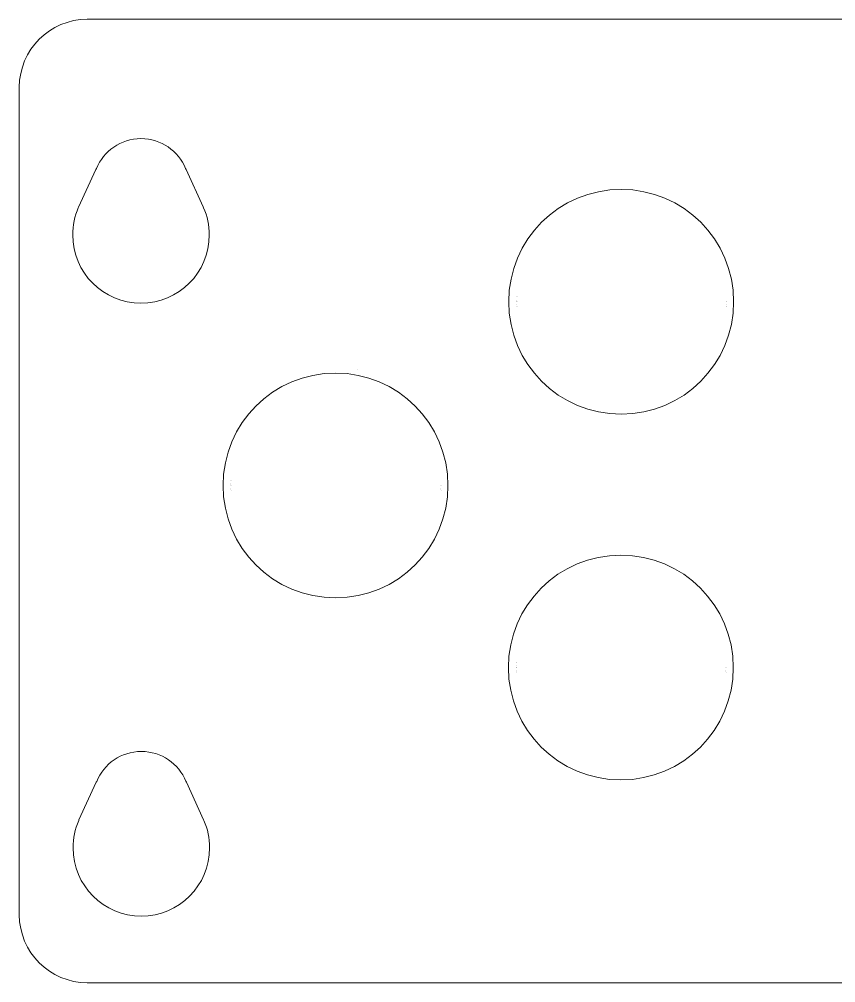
# Model space of a CAD drawing. Header units: inches. Extents: x 6 to 124, y -65 to -5.
# Drawn here: x 6 to 56.9, y -65.1 to -5.1 of the extents above; entities that cross this region are included whole.
import ezdxf

# ---------------------------------------------------------------- set-up
doc = ezdxf.new("R2010")
doc.units = ezdxf.units.IN
doc.header["$MEASUREMENT"] = 0
doc.layers.add('Layer 1', color=7, linetype='Continuous')

# ---------------------------------------------------------------- blocks, each defined once
blk = doc.blocks.new('block 31')
at = {"layer": 'Layer 1', "lineweight": 0}
blk.add_lwpolyline([(32.249, -34.095), (32.249, -34.095)], dxfattribs=at)
blk.add_lwpolyline([(32.249, -34.095), (32.249, -34.095)], dxfattribs=at)
blk = doc.blocks.new('block 30')
at = {"layer": 'Layer 1'}
blk.add_blockref('block 31', (0, 0), dxfattribs=at)
blk = doc.blocks.new('block 33')
at = {"layer": 'Layer 1', "lineweight": 0}
blk.add_lwpolyline([(32.291, -34.095), (32.291, -34.095)], dxfattribs=at)
blk.add_lwpolyline([(32.291, -34.095), (32.291, -34.095)], dxfattribs=at)
blk = doc.blocks.new('block 32')
at = {"layer": 'Layer 1'}
blk.add_blockref('block 33', (0, 0), dxfattribs=at)
blk = doc.blocks.new('block 35')
at = {"layer": 'Layer 1', "lineweight": 0}
blk.add_lwpolyline([(32.249, -34.365), (32.249, -34.365)], dxfattribs=at)
blk.add_lwpolyline([(32.249, -34.365), (32.249, -34.365)], dxfattribs=at)
blk = doc.blocks.new('block 34')
at = {"layer": 'Layer 1'}
blk.add_blockref('block 35', (0, 0), dxfattribs=at)
blk = doc.blocks.new('block 37')
at = {"layer": 'Layer 1', "lineweight": 0}
blk.add_lwpolyline([(32.291, -34.397), (32.291, -34.397)], dxfattribs=at)
blk = doc.blocks.new('block 36')
at = {"layer": 'Layer 1'}
blk.add_blockref('block 37', (0, 0), dxfattribs=at)
blk = doc.blocks.new('block 29')
at = {"layer": 'Layer 1'}
for name in ['block 30', 'block 32', 'block 34', 'block 36']:
    blk.add_blockref(name, (0, 0), dxfattribs=at)
blk = doc.blocks.new('block 134')
at = {"layer": 'Layer 1', "lineweight": 0}
for points in [[(36.98, -22.356), (36.98, -22.356)], [(36.98, -22.657), (36.98, -22.657)]]:
    blk.add_lwpolyline(points, dxfattribs=at)
blk = doc.blocks.new('block 135')
at = {"layer": 'Layer 1', "lineweight": 0}
blk.add_lwpolyline([(50.03, -22.657), (50.03, -22.657)], dxfattribs=at)
blk.add_lwpolyline([(50.03, -22.657), (50.03, -22.657)], dxfattribs=at)
blk = doc.blocks.new('block 133')
at = {"layer": 'Layer 1'}
for name in ['block 134', 'block 135']:
    blk.add_blockref(name, (0, 0), dxfattribs=at)
blk = doc.blocks.new('block 137')
at = {"layer": 'Layer 1', "lineweight": 0}
for points in [[(37.022, -22.355), (37.022, -22.355)], [(37.022, -22.657), (37.022, -22.657)]]:
    blk.add_lwpolyline(points, dxfattribs=at)
blk = doc.blocks.new('block 138')
at = {"layer": 'Layer 1', "lineweight": 0}
blk.add_lwpolyline([(50.071, -22.657), (50.071, -22.657)], dxfattribs=at)
blk.add_lwpolyline([(50.071, -22.657), (50.071, -22.657)], dxfattribs=at)
blk = doc.blocks.new('block 136')
at = {"layer": 'Layer 1', "lineweight": 0}
blk.add_open_spline([(50.505, -22.657), (50.505, -26.523), (47.371, -29.657), (43.504, -29.657), (39.638, -29.657), (36.505, -26.523), (36.505, -22.657), (36.505, -18.79), (39.638, -15.656), (43.504, -15.656), (47.371, -15.656), (50.505, -18.79), (50.505, -22.657)], degree=3, knots=[0, 0, 0, 0, 1, 1, 1, 2, 2, 2, 3, 3, 3, 4, 4, 4, 4], dxfattribs=at)
at = {"layer": 'Layer 1'}
for name in ['block 137', 'block 138']:
    blk.add_blockref(name, (0, 0), dxfattribs=at)
blk = doc.blocks.new('block 140')
at = {"layer": 'Layer 1', "lineweight": 0}
for points in [[(36.98, -22.625), (36.98, -22.625)], [(36.98, -22.927), (36.98, -22.927)]]:
    blk.add_lwpolyline(points, dxfattribs=at)
blk = doc.blocks.new('block 141')
at = {"layer": 'Layer 1', "lineweight": 0}
blk.add_lwpolyline([(50.03, -22.927), (50.03, -22.927)], dxfattribs=at)
blk.add_lwpolyline([(50.03, -22.927), (50.03, -22.927)], dxfattribs=at)
blk = doc.blocks.new('block 139')
at = {"layer": 'Layer 1'}
for name in ['block 140', 'block 141']:
    blk.add_blockref(name, (0, 0), dxfattribs=at)
blk = doc.blocks.new('block 143')
at = {"layer": 'Layer 1', "lineweight": 0}
for points in [[(37.022, -22.657), (37.022, -22.657)], [(37.022, -22.958), (37.022, -22.958)]]:
    blk.add_lwpolyline(points, dxfattribs=at)
blk = doc.blocks.new('block 144')
at = {"layer": 'Layer 1', "lineweight": 0}
blk.add_lwpolyline([(50.071, -22.958), (50.071, -22.958)], dxfattribs=at)
blk.add_lwpolyline([(50.071, -22.958), (50.071, -22.958)], dxfattribs=at)
blk = doc.blocks.new('block 142')
at = {"layer": 'Layer 1'}
for name in ['block 143', 'block 144']:
    blk.add_blockref(name, (0, 0), dxfattribs=at)
blk = doc.blocks.new('block 147')
at = {"layer": 'Layer 1', "lineweight": 0}
for points in [[(36.98, -22.548), (36.98, -22.548)], [(36.98, -22.849), (36.98, -22.849)]]:
    blk.add_lwpolyline(points, dxfattribs=at)
blk = doc.blocks.new('block 148')
at = {"layer": 'Layer 1', "lineweight": 0}
blk.add_lwpolyline([(50.03, -22.849), (50.03, -22.849)], dxfattribs=at)
blk.add_lwpolyline([(50.03, -22.849), (50.03, -22.849)], dxfattribs=at)
blk = doc.blocks.new('block 146')
at = {"layer": 'Layer 1'}
for name in ['block 147', 'block 148']:
    blk.add_blockref(name, (0, 0), dxfattribs=at)
blk = doc.blocks.new('block 145')
at = {"layer": 'Layer 1'}
blk.add_blockref('block 146', (0, 0), dxfattribs=at)
blk = doc.blocks.new('block 132')
at = {"layer": 'Layer 1'}
for name in ['block 136', 'block 133', 'block 145', 'block 139', 'block 142']:
    blk.add_blockref(name, (0, 0), dxfattribs=at)
blk = doc.blocks.new('block 151')
at = {"layer": 'Layer 1', "lineweight": 0}
for points in [[(19.2, -33.795), (19.2, -33.795)], [(19.2, -34.096), (19.2, -34.096)]]:
    blk.add_lwpolyline(points, dxfattribs=at)
blk = doc.blocks.new('block 152')
at = {"layer": 'Layer 1', "lineweight": 0}
blk.add_lwpolyline([(32.249, -34.096), (32.249, -34.096)], dxfattribs=at)
blk.add_lwpolyline([(32.249, -34.096), (32.249, -34.096)], dxfattribs=at)
blk = doc.blocks.new('block 150')
at = {"layer": 'Layer 1'}
for name in ['block 151', 'block 152']:
    blk.add_blockref(name, (0, 0), dxfattribs=at)
blk = doc.blocks.new('block 154')
at = {"layer": 'Layer 1', "lineweight": 0}
for points in [[(19.241, -33.794), (19.241, -33.794)], [(19.241, -34.096), (19.241, -34.096)]]:
    blk.add_lwpolyline(points, dxfattribs=at)
blk = doc.blocks.new('block 155')
at = {"layer": 'Layer 1', "lineweight": 0}
blk.add_lwpolyline([(32.291, -34.096), (32.291, -34.096)], dxfattribs=at)
blk.add_lwpolyline([(32.291, -34.096), (32.291, -34.096)], dxfattribs=at)
blk = doc.blocks.new('block 153')
at = {"layer": 'Layer 1', "lineweight": 0}
blk.add_open_spline([(32.725, -34.096), (32.725, -37.962), (29.591, -41.096), (25.724, -41.096), (21.858, -41.096), (18.725, -37.962), (18.725, -34.096), (18.725, -30.229), (21.858, -27.095), (25.724, -27.095), (29.591, -27.095), (32.725, -30.229), (32.725, -34.096)], degree=3, knots=[0, 0, 0, 0, 1, 1, 1, 2, 2, 2, 3, 3, 3, 4, 4, 4, 4], dxfattribs=at)
at = {"layer": 'Layer 1'}
for name in ['block 154', 'block 155']:
    blk.add_blockref(name, (0, 0), dxfattribs=at)
blk = doc.blocks.new('block 157')
at = {"layer": 'Layer 1', "lineweight": 0}
for points in [[(19.2, -34.064), (19.2, -34.064)], [(19.2, -34.366), (19.2, -34.366)]]:
    blk.add_lwpolyline(points, dxfattribs=at)
blk = doc.blocks.new('block 158')
at = {"layer": 'Layer 1', "lineweight": 0}
blk.add_lwpolyline([(32.249, -34.366), (32.249, -34.366)], dxfattribs=at)
blk.add_lwpolyline([(32.249, -34.366), (32.249, -34.366)], dxfattribs=at)
blk = doc.blocks.new('block 156')
at = {"layer": 'Layer 1'}
for name in ['block 157', 'block 158']:
    blk.add_blockref(name, (0, 0), dxfattribs=at)
blk = doc.blocks.new('block 160')
at = {"layer": 'Layer 1', "lineweight": 0}
for points in [[(19.241, -34.096), (19.241, -34.096)], [(19.241, -34.397), (19.241, -34.397)]]:
    blk.add_lwpolyline(points, dxfattribs=at)
blk = doc.blocks.new('block 161')
at = {"layer": 'Layer 1', "lineweight": 0}
blk.add_lwpolyline([(32.291, -34.397), (32.291, -34.397)], dxfattribs=at)
blk.add_lwpolyline([(32.291, -34.397), (32.291, -34.397)], dxfattribs=at)
blk = doc.blocks.new('block 159')
at = {"layer": 'Layer 1'}
for name in ['block 160', 'block 161']:
    blk.add_blockref(name, (0, 0), dxfattribs=at)
blk = doc.blocks.new('block 164')
at = {"layer": 'Layer 1', "lineweight": 0}
for points in [[(19.2, -33.987), (19.2, -33.987)], [(19.2, -34.288), (19.2, -34.288)]]:
    blk.add_lwpolyline(points, dxfattribs=at)
blk = doc.blocks.new('block 165')
at = {"layer": 'Layer 1', "lineweight": 0}
blk.add_lwpolyline([(32.249, -34.288), (32.249, -34.288)], dxfattribs=at)
blk.add_lwpolyline([(32.249, -34.288), (32.249, -34.288)], dxfattribs=at)
blk = doc.blocks.new('block 163')
at = {"layer": 'Layer 1'}
for name in ['block 164', 'block 165']:
    blk.add_blockref(name, (0, 0), dxfattribs=at)
blk = doc.blocks.new('block 162')
at = {"layer": 'Layer 1'}
blk.add_blockref('block 163', (0, 0), dxfattribs=at)
blk = doc.blocks.new('block 149')
at = {"layer": 'Layer 1'}
for name in ['block 153', 'block 150', 'block 162', 'block 156', 'block 159']:
    blk.add_blockref(name, (0, 0), dxfattribs=at)
blk = doc.blocks.new('block 185')
at = {"layer": 'Layer 1', "lineweight": 0}
for points in [[(36.959, -45.131), (36.959, -45.131)], [(36.959, -45.432), (36.959, -45.432)]]:
    blk.add_lwpolyline(points, dxfattribs=at)
blk = doc.blocks.new('block 186')
at = {"layer": 'Layer 1', "lineweight": 0}
blk.add_lwpolyline([(50.008, -45.432), (50.008, -45.432)], dxfattribs=at)
blk.add_lwpolyline([(50.008, -45.432), (50.008, -45.432)], dxfattribs=at)
blk = doc.blocks.new('block 184')
at = {"layer": 'Layer 1'}
for name in ['block 185', 'block 186']:
    blk.add_blockref(name, (0, 0), dxfattribs=at)
blk = doc.blocks.new('block 188')
at = {"layer": 'Layer 1', "lineweight": 0}
for points in [[(37, -45.131), (37, -45.131)], [(37, -45.432), (37, -45.432)]]:
    blk.add_lwpolyline(points, dxfattribs=at)
blk = doc.blocks.new('block 189')
at = {"layer": 'Layer 1', "lineweight": 0}
blk.add_lwpolyline([(50.05, -45.432), (50.05, -45.432)], dxfattribs=at)
blk.add_lwpolyline([(50.05, -45.432), (50.05, -45.432)], dxfattribs=at)
blk = doc.blocks.new('block 187')
at = {"layer": 'Layer 1', "lineweight": 0}
blk.add_open_spline([(50.484, -45.432), (50.484, -49.298), (47.35, -52.432), (43.483, -52.432), (39.617, -52.432), (36.484, -49.298), (36.484, -45.432), (36.484, -41.566), (39.617, -38.432), (43.483, -38.432), (47.35, -38.432), (50.484, -41.566), (50.484, -45.432)], degree=3, knots=[0, 0, 0, 0, 1, 1, 1, 2, 2, 2, 3, 3, 3, 4, 4, 4, 4], dxfattribs=at)
at = {"layer": 'Layer 1'}
for name in ['block 188', 'block 189']:
    blk.add_blockref(name, (0, 0), dxfattribs=at)
blk = doc.blocks.new('block 191')
at = {"layer": 'Layer 1', "lineweight": 0}
for points in [[(36.959, -45.401), (36.959, -45.401)], [(36.959, -45.702), (36.959, -45.702)]]:
    blk.add_lwpolyline(points, dxfattribs=at)
blk = doc.blocks.new('block 192')
at = {"layer": 'Layer 1', "lineweight": 0}
blk.add_lwpolyline([(50.008, -45.702), (50.008, -45.702)], dxfattribs=at)
blk.add_lwpolyline([(50.008, -45.702), (50.008, -45.702)], dxfattribs=at)
blk = doc.blocks.new('block 190')
at = {"layer": 'Layer 1'}
for name in ['block 191', 'block 192']:
    blk.add_blockref(name, (0, 0), dxfattribs=at)
blk = doc.blocks.new('block 194')
at = {"layer": 'Layer 1', "lineweight": 0}
for points in [[(37, -45.432), (37, -45.432)], [(37, -45.733), (37, -45.733)]]:
    blk.add_lwpolyline(points, dxfattribs=at)
blk = doc.blocks.new('block 195')
at = {"layer": 'Layer 1', "lineweight": 0}
blk.add_lwpolyline([(50.05, -45.733), (50.05, -45.733)], dxfattribs=at)
blk.add_lwpolyline([(50.05, -45.733), (50.05, -45.733)], dxfattribs=at)
blk = doc.blocks.new('block 193')
at = {"layer": 'Layer 1'}
for name in ['block 194', 'block 195']:
    blk.add_blockref(name, (0, 0), dxfattribs=at)
blk = doc.blocks.new('block 198')
at = {"layer": 'Layer 1', "lineweight": 0}
for points in [[(36.959, -45.323), (36.959, -45.323)], [(36.959, -45.625), (36.959, -45.625)]]:
    blk.add_lwpolyline(points, dxfattribs=at)
blk = doc.blocks.new('block 199')
at = {"layer": 'Layer 1', "lineweight": 0}
blk.add_lwpolyline([(50.008, -45.625), (50.008, -45.625)], dxfattribs=at)
blk.add_lwpolyline([(50.008, -45.625), (50.008, -45.625)], dxfattribs=at)
blk = doc.blocks.new('block 197')
at = {"layer": 'Layer 1'}
for name in ['block 198', 'block 199']:
    blk.add_blockref(name, (0, 0), dxfattribs=at)
blk = doc.blocks.new('block 196')
at = {"layer": 'Layer 1'}
blk.add_blockref('block 197', (0, 0), dxfattribs=at)
blk = doc.blocks.new('block 183')
at = {"layer": 'Layer 1'}
for name in ['block 187', 'block 184', 'block 196', 'block 190', 'block 193']:
    blk.add_blockref(name, (0, 0), dxfattribs=at)
blk = doc.blocks.new('block 2')
at = {"layer": 'Layer 1', "lineweight": 0}
blk.add_lwpolyline([(27.09, -26.868), (27.09, -26.868)], dxfattribs=at)
for points, knots in [([(119.808, -65.061), (119.808, -65.061), (10.275, -65.061), (10.275, -65.061), (7.947, -65.061), (6.042, -63.156), (6.042, -60.828), (6.042, -60.828), (6.042, -9.294), (6.042, -9.294), (6.042, -6.966), (7.947, -5.061), (10.275, -5.061), (10.275, -5.061), (119.808, -5.061), (119.808, -5.061), (122.137, -5.061), (124.042, -6.966), (124.042, -9.294), (124.042, -9.294), (124.042, -60.828), (124.042, -60.828), (124.042, -63.156), (122.137, -65.061), (119.808, -65.061)], [0, 0, 0, 0, 1, 1, 1, 2, 2, 2, 3, 3, 3, 4, 4, 4, 5, 5, 5, 6, 6, 6, 7, 7, 7, 8, 8, 8, 8]), ([(9.736, -16.761), (9.736, -16.761), (10.811, -14.416), (10.811, -14.416), (10.811, -14.416), (10.838, -14.364), (10.838, -14.364), (11.284, -13.267), (12.361, -12.494), (13.617, -12.494), (14.869, -12.494), (15.943, -13.262), (16.392, -14.352), (16.392, -14.352), (16.423, -14.416), (16.423, -14.416), (16.423, -14.416), (17.492, -16.746), (17.492, -16.746), (17.492, -16.746), (17.515, -16.799), (17.515, -16.799), (17.742, -17.319), (17.867, -17.892), (17.867, -18.495), (17.867, -20.841), (15.964, -22.745), (13.617, -22.745), (11.271, -22.745), (9.367, -20.841), (9.367, -18.495), (9.367, -17.894), (9.492, -17.322), (9.717, -16.803), (9.717, -16.803), (9.736, -16.761), (9.736, -16.761)], [0, 0, 0, 0, 1, 1, 1, 2, 2, 2, 3, 3, 3, 4, 4, 4, 5, 5, 5, 6, 6, 6, 7, 7, 7, 8, 8, 8, 9, 9, 9, 10, 10, 10, 11, 11, 11, 12, 12, 12, 12]), ([(9.757, -54.926), (9.757, -54.926), (10.832, -52.581), (10.832, -52.581), (10.832, -52.581), (10.859, -52.529), (10.859, -52.529), (11.305, -51.433), (12.382, -50.659), (13.638, -50.659), (14.89, -50.659), (15.964, -51.427), (16.413, -52.517), (16.413, -52.517), (16.444, -52.581), (16.444, -52.581), (16.444, -52.581), (17.513, -54.911), (17.513, -54.911), (17.513, -54.911), (17.536, -54.964), (17.536, -54.964), (17.763, -55.484), (17.888, -56.057), (17.888, -56.66), (17.888, -59.006), (15.985, -60.91), (13.638, -60.91), (11.292, -60.91), (9.388, -59.006), (9.388, -56.66), (9.388, -56.059), (9.513, -55.487), (9.738, -54.968), (9.738, -54.968), (9.757, -54.926), (9.757, -54.926)], [0, 0, 0, 0, 1, 1, 1, 2, 2, 2, 3, 3, 3, 4, 4, 4, 5, 5, 5, 6, 6, 6, 7, 7, 7, 8, 8, 8, 9, 9, 9, 10, 10, 10, 11, 11, 11, 12, 12, 12, 12])]:
    blk.add_open_spline(points, degree=3, knots=knots, dxfattribs=at)
at = {"layer": 'Layer 1'}
for name in ['block 132', 'block 149', 'block 29', 'block 183']:
    blk.add_blockref(name, (0, 0), dxfattribs=at)

msp = doc.modelspace()

# ---------------------------------------------------------------- block references
at = {"layer": 'Layer 1'}
msp.add_blockref('block 2', (0, 0), dxfattribs=at)

doc.saveas('drawing.dxf')
